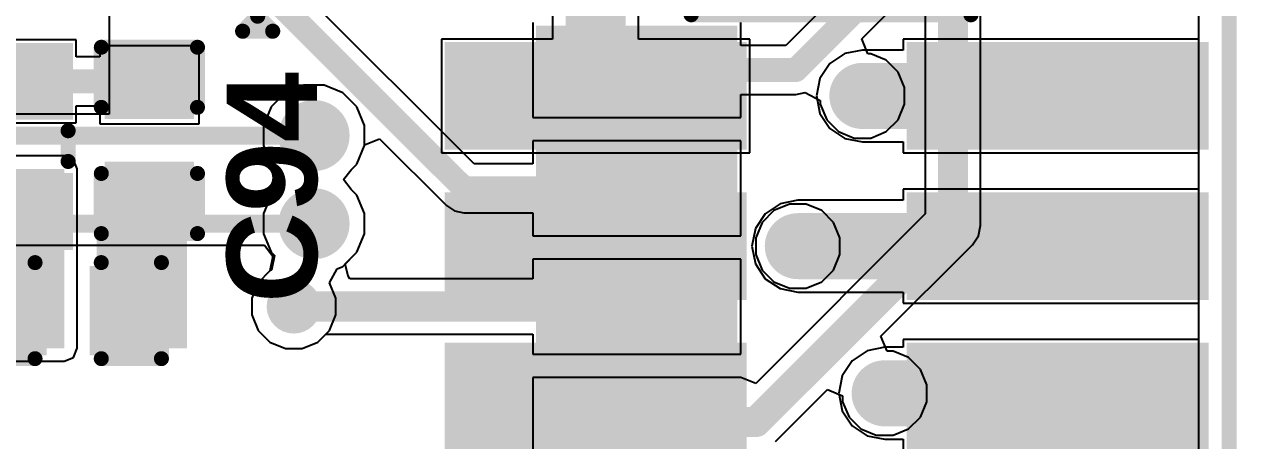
# Model space of a CAD drawing. Header units: millimetres. Extents: x -12 to 5428, y 0 to 5422.
# Drawn here: x 32.8 to 43.04, y 19.79 to 23.31 of the extents above; entities that cross this region are included whole.
import ezdxf

# ---------------------------------------------------------------- set-up
doc = ezdxf.new("R2010")
doc.units = ezdxf.units.MM
for name, color, linetype in [('BottomLayer', 5, 'Continuous'), ('BottomPaste', 16, 'Continuous'), ('BottomSolder', 6, 'Continuous'), ('Mechanical2', 216, 'Continuous'), ('TopLayer', 1, 'Continuous'), ('TopOverlay', 2, 'Continuous'), ('TopPaste', 8, 'Continuous'), ('TopSolder', 216, 'Continuous'), ('ViaHoleLayer', 16, 'Continuous')]:
    doc.layers.add(name, color=color, linetype=linetype)
doc.styles.add('Arial', font='arialbd.ttf', dxfattribs={"height": 0.2})

# ---------------------------------------------------------------- blocks, each defined once
blk = doc.blocks.new('SMD3225_4P_51')
at = {"layer": 'TopLayer'}
for points in [[(-1.8, 1.45), (-0.4, 1.45), (-0.4, 0.25), (-1.8, 0.25)], [(0.4, 1.45), (1.8, 1.45), (1.8, 0.25), (0.4, 0.25)], [(-1.8, -0.25), (-0.4, -0.25), (-0.4, -1.45), (-1.8, -1.45)], [(0.4, -0.25), (1.8, -0.25), (1.8, -1.45), (0.4, -1.45)]]:
    blk.add_hatch(color=1, dxfattribs=at).paths.add_polyline_path(points)
at = {"layer": 'TopPaste'}
for points in [[(-1.8, 1.45), (-0.4, 1.45), (-0.4, 0.25), (-1.8, 0.25)], [(0.4, 1.45), (1.8, 1.45), (1.8, 0.25), (0.4, 0.25)], [(-1.8, -0.25), (-0.4, -0.25), (-0.4, -1.45), (-1.8, -1.45)], [(0.4, -0.25), (1.8, -0.25), (1.8, -1.45), (0.4, -1.45)]]:
    blk.add_hatch(color=8, dxfattribs=at).paths.add_polyline_path(points)
at = {"layer": 'TopSolder'}
for points in [[(-1.875, 1.525), (-0.325, 1.525), (-0.325, 0.175), (-1.875, 0.175)], [(0.325, 1.525), (1.875, 1.525), (1.875, 0.175), (0.325, 0.175)], [(-1.875, -0.175), (-0.325, -0.175), (-0.325, -1.525), (-1.875, -1.525)], [(0.325, -0.175), (1.875, -0.175), (1.875, -1.525), (0.325, -1.525)]]:
    blk.add_hatch(color=216, dxfattribs=at).paths.add_polyline_path(points)
at = {"layer": 'TopOverlay', "const_width": 0.127}
for points in [[(-0.203, 1.295), (0.178, 1.295)], [(-1.651, 0.076), (-1.651, -0.102)], [(1.651, 0.076), (1.651, -0.102)], [(-2.083, -0.711), (-1.956, -0.838)], [(-2.083, -0.711), (-2.083, -0.965)], [(-1.956, -0.838), (-2.083, -0.965)], [(-0.203, -1.295), (0.178, -1.295)]]:
    blk.add_lwpolyline(points, dxfattribs=at)
at = {"layer": 'TopOverlay', "const_width": 0.0635}
for points in [[(-0.235, 1.295, 1), (-0.171, 1.295, 1)], [(0.146, 1.295, 1), (0.21, 1.295, 1)], [(-1.683, 0.076, 1), (-1.619, 0.076, 1)], [(1.619, 0.076, 1), (1.683, 0.076, 1)], [(-1.683, -0.102, 1), (-1.619, -0.102, 1)], [(1.619, -0.102, 1), (1.683, -0.102, 1)], [(-2.115, -0.711, 1), (-2.051, -0.711, 1)], [(-2.115, -0.711, 1), (-2.051, -0.711, 1)], [(-1.988, -0.838, 1), (-1.924, -0.838, 1)], [(-1.988, -0.838, 1), (-1.924, -0.838, 1)], [(-2.115, -0.965, 1), (-2.051, -0.965, 1)], [(-2.115, -0.965, 1), (-2.051, -0.965, 1)], [(-0.235, -1.295, 1), (-0.171, -1.295, 1)], [(0.146, -1.295, 1), (0.21, -1.295, 1)]]:
    blk.add_lwpolyline(points, format="xyb", close=True, dxfattribs=at)
blk = doc.blocks.new('SMD1610_2P_52')
at = {"layer": 'TopLayer'}
for points in [[(-0.8, 0.5), (-0.3, 0.5), (-0.3, -0.5), (-0.8, -0.5)], [(0.3, 0.5), (0.8, 0.5), (0.8, -0.5), (0.3, -0.5)]]:
    blk.add_hatch(color=1, dxfattribs=at).paths.add_polyline_path(points)
at = {"layer": 'TopPaste'}
for points in [[(-0.8, 0.5), (-0.3, 0.5), (-0.3, -0.5), (-0.8, -0.5)], [(0.3, 0.5), (0.8, 0.5), (0.8, -0.5), (0.3, -0.5)]]:
    blk.add_hatch(color=8, dxfattribs=at).paths.add_polyline_path(points)
at = {"layer": 'TopSolder'}
for points in [[(-0.875, 0.575), (-0.225, 0.575), (-0.225, -0.575), (-0.875, -0.575)], [(0.225, 0.575), (0.875, 0.575), (0.875, -0.575), (0.225, -0.575)]]:
    blk.add_hatch(color=216, dxfattribs=at).paths.add_polyline_path(points)
at = {"layer": 'TopOverlay', "const_width": 0.127}
for points in [[(-0.127, 0.533), (0.133, 0.533)], [(-0.127, -0.533), (0.133, -0.533)]]:
    blk.add_lwpolyline(points, dxfattribs=at)
at = {"layer": 'TopOverlay', "const_width": 0.0635}
for points in [[(-0.159, 0.533, 1), (-0.095, 0.533, 1)], [(0.101, 0.533, 1), (0.165, 0.533, 1)], [(-0.159, -0.533, 1), (-0.095, -0.533, 1)], [(0.101, -0.533, 1), (0.165, -0.533, 1)]]:
    blk.add_lwpolyline(points, format="xyb", close=True, dxfattribs=at)
blk = doc.blocks.new('SM10B_SRSS_TB_LF__SN__B_117')
at = {"layer": 'BottomLayer'}
for points in [[(-2.8, -1.163), (-2.2, -1.163), (-2.2, -2.713), (-2.8, -2.713)], [(-1.8, -1.163), (-1.2, -1.163), (-1.2, -2.713), (-1.8, -2.713)], [(-0.8, -1.163), (-0.2, -1.163), (-0.2, -2.713), (-0.8, -2.713)], [(0.2, -1.163), (0.8, -1.163), (0.8, -2.713), (0.2, -2.713)]]:
    blk.add_hatch(color=5, dxfattribs=at).paths.add_polyline_path(points)
at = {"layer": 'BottomPaste'}
for points in [[(-2.8, -1.163), (-2.2, -1.163), (-2.2, -2.713), (-2.8, -2.713)], [(-1.8, -1.163), (-1.2, -1.163), (-1.2, -2.713), (-1.8, -2.713)], [(-0.8, -1.163), (-0.2, -1.163), (-0.2, -2.713), (-0.8, -2.713)], [(0.2, -1.163), (0.8, -1.163), (0.8, -2.713), (0.2, -2.713)]]:
    blk.add_hatch(color=16, dxfattribs=at).paths.add_polyline_path(points)
at = {"layer": 'BottomSolder'}
for points in [[(-2.875, -1.088), (-2.125, -1.088), (-2.125, -2.788), (-2.875, -2.788)], [(-1.875, -1.088), (-1.125, -1.088), (-1.125, -2.788), (-1.875, -2.788)], [(-0.875, -1.088), (-0.125, -1.088), (-0.125, -2.788), (-0.875, -2.788)], [(0.125, -1.088), (0.875, -1.088), (0.875, -2.788), (0.125, -2.788)]]:
    blk.add_hatch(color=6, dxfattribs=at).paths.add_polyline_path(points)
blk = doc.blocks.new('20021121_00010C4LF__118')
at = {"layer": 'TopLayer'}
for points in [[(-2.92, 3.15), (-2.16, 3.15), (-2.16, 0.75), (-2.92, 0.75)], [(-1.65, 3.15), (-0.89, 3.15), (-0.89, 0.75), (-1.65, 0.75)], [(-0.38, 3.15), (0.38, 3.15), (0.38, 0.75), (-0.38, 0.75)], [(0.89, 3.15), (1.65, 3.15), (1.65, 0.75), (0.89, 0.75)], [(2.16, 3.15), (2.92, 3.15), (2.92, 0.75), (2.16, 0.75)], [(-2.92, -0.75), (-2.16, -0.75), (-2.16, -3.15), (-2.92, -3.15)], [(-1.65, -0.75), (-0.89, -0.75), (-0.89, -3.15), (-1.65, -3.15)], [(-0.38, -0.75), (0.38, -0.75), (0.38, -3.15), (-0.38, -3.15)], [(0.89, -0.75), (1.65, -0.75), (1.65, -3.15), (0.89, -3.15)], [(2.16, -0.75), (2.92, -0.75), (2.92, -3.15), (2.16, -3.15)]]:
    blk.add_hatch(color=1, dxfattribs=at).paths.add_polyline_path(points)
at = {"layer": 'TopPaste'}
for points in [[(-2.92, 3.15), (-2.16, 3.15), (-2.16, 0.75), (-2.92, 0.75)], [(-1.65, 3.15), (-0.89, 3.15), (-0.89, 0.75), (-1.65, 0.75)], [(-0.38, 3.15), (0.38, 3.15), (0.38, 0.75), (-0.38, 0.75)], [(0.89, 3.15), (1.65, 3.15), (1.65, 0.75), (0.89, 0.75)], [(2.16, 3.15), (2.92, 3.15), (2.92, 0.75), (2.16, 0.75)], [(-2.92, -0.75), (-2.16, -0.75), (-2.16, -3.15), (-2.92, -3.15)], [(-1.65, -0.75), (-0.89, -0.75), (-0.89, -3.15), (-1.65, -3.15)], [(-0.38, -0.75), (0.38, -0.75), (0.38, -3.15), (-0.38, -3.15)], [(0.89, -0.75), (1.65, -0.75), (1.65, -3.15), (0.89, -3.15)], [(2.16, -0.75), (2.92, -0.75), (2.92, -3.15), (2.16, -3.15)]]:
    blk.add_hatch(color=8, dxfattribs=at).paths.add_polyline_path(points)
at = {"layer": 'TopSolder'}
for points in [[(-2.995, 3.225), (-2.085, 3.225), (-2.085, 0.675), (-2.995, 0.675)], [(-1.725, 3.225), (-0.815, 3.225), (-0.815, 0.675), (-1.725, 0.675)], [(-0.455, 3.225), (0.455, 3.225), (0.455, 0.675), (-0.455, 0.675)], [(0.815, 3.225), (1.725, 3.225), (1.725, 0.675), (0.815, 0.675)], [(2.085, 3.225), (2.995, 3.225), (2.995, 0.675), (2.085, 0.675)], [(-2.995, -0.675), (-2.085, -0.675), (-2.085, -3.225), (-2.995, -3.225)], [(-1.725, -0.675), (-0.815, -0.675), (-0.815, -3.225), (-1.725, -3.225)], [(-0.455, -0.675), (0.455, -0.675), (0.455, -3.225), (-0.455, -3.225)], [(0.815, -0.675), (1.725, -0.675), (1.725, -3.225), (0.815, -3.225)], [(2.085, -0.675), (2.995, -0.675), (2.995, -3.225), (2.085, -3.225)]]:
    blk.add_hatch(color=216, dxfattribs=at).paths.add_polyline_path(points)
at = {"layer": 'TopOverlay', "const_width": 0.127}
for points in [[(-3.226, -1.143), (-3.226, 1.219)], [(3.226, -1.143), (3.226, 1.219)]]:
    blk.add_lwpolyline(points, dxfattribs=at)
at = {"layer": 'TopOverlay'}
for points, const_width in [([(-3.258, 1.219, 1), (-3.194, 1.219, 1)], 0.0635), ([(3.194, 1.219, 1), (3.258, 1.219, 1)], 0.0635), ([(-3.258, -1.143, 1), (-3.194, -1.143, 1)], 0.0635), ([(3.194, -1.143, 1), (3.258, -1.143, 1)], 0.0635), ([(-3.175, -1.956, 1), (-3.429, -1.956, 1)], 0.254), ([(-3.493, -1.956, 1), (-3.365, -1.956, 1)], 0.127), ([(-3.239, -1.956, 1), (-3.111, -1.956, 1)], 0.127)]:
    blk.add_lwpolyline(points, format="xyb", close=True, dxfattribs=dict(at, const_width=const_width))
blk = doc.blocks.new('C___0402_136')
at = {"layer": 'TopLayer'}
for points in [[(-0.698, -0.318), (-0.698, 0.317), (-0.241, 0.317), (-0.241, -0.318)], [(0.241, -0.318), (0.241, 0.317), (0.699, 0.317), (0.699, -0.318)]]:
    blk.add_hatch(color=1, dxfattribs=at).paths.add_polyline_path(points)
at = {"layer": 'TopPaste'}
for points in [[(-0.698, -0.318), (-0.698, 0.317), (-0.241, 0.317), (-0.241, -0.318)], [(0.241, -0.318), (0.241, 0.317), (0.699, 0.317), (0.699, -0.318)]]:
    blk.add_hatch(color=8, dxfattribs=at).paths.add_polyline_path(points)
at = {"layer": 'TopSolder'}
for points in [[(-0.758, -0.378), (-0.758, 0.377), (-0.181, 0.377), (-0.181, -0.378)], [(0.181, -0.378), (0.181, 0.377), (0.759, 0.377), (0.759, -0.378)]]:
    blk.add_hatch(color=216, dxfattribs=at).paths.add_polyline_path(points)
at = {"layer": 'TopOverlay', "const_width": 0.127}
for points in [[(-0.279, 0.406), (-0.787, 0.406)], [(-0.787, -0.406), (-0.787, 0.406)], [(0.787, 0.406), (0.279, 0.406)], [(0.787, -0.406), (0.787, 0.406)], [(-0.279, -0.406), (-0.787, -0.406)], [(0.787, -0.406), (0.279, -0.406)]]:
    blk.add_lwpolyline(points, dxfattribs=at)
at = {"layer": 'TopOverlay', "const_width": 0.0635}
for points in [[(-0.819, 0.406, 1), (-0.756, 0.406, 1)], [(-0.819, 0.406, 1), (-0.756, 0.406, 1)], [(-0.311, 0.406, 1), (-0.248, 0.406, 1)], [(0.248, 0.406, 1), (0.311, 0.406, 1)], [(0.756, 0.406, 1), (0.819, 0.406, 1)], [(0.756, 0.406, 1), (0.819, 0.406, 1)], [(-0.819, -0.406, 1), (-0.756, -0.406, 1)], [(-0.819, -0.406, 1), (-0.756, -0.406, 1)], [(-0.311, -0.406, 1), (-0.248, -0.406, 1)], [(0.248, -0.406, 1), (0.311, -0.406, 1)], [(0.756, -0.406, 1), (0.819, -0.406, 1)], [(0.756, -0.406, 1), (0.819, -0.406, 1)]]:
    blk.add_lwpolyline(points, format="xyb", close=True, dxfattribs=at)
blk = doc.blocks.new('C___0402_137')
at = {"layer": 'TopLayer'}
for points in [[(-0.699, -0.317), (-0.699, 0.318), (-0.241, 0.318), (-0.241, -0.317)], [(0.241, -0.317), (0.241, 0.318), (0.698, 0.318), (0.698, -0.317)]]:
    blk.add_hatch(color=1, dxfattribs=at).paths.add_polyline_path(points)
at = {"layer": 'TopPaste'}
for points in [[(-0.699, -0.317), (-0.699, 0.318), (-0.241, 0.318), (-0.241, -0.317)], [(0.241, -0.317), (0.241, 0.318), (0.698, 0.318), (0.698, -0.317)]]:
    blk.add_hatch(color=8, dxfattribs=at).paths.add_polyline_path(points)
at = {"layer": 'TopSolder'}
for points in [[(-0.759, -0.377), (-0.759, 0.378), (-0.181, 0.378), (-0.181, -0.377)], [(0.181, -0.377), (0.181, 0.378), (0.758, 0.378), (0.758, -0.377)]]:
    blk.add_hatch(color=216, dxfattribs=at).paths.add_polyline_path(points)
at = {"layer": 'TopOverlay', "const_width": 0.127}
for points in [[(-0.787, 0.406), (-0.279, 0.406)], [(-0.787, -0.406), (-0.787, 0.406)], [(0.279, 0.406), (0.787, 0.406)], [(0.787, -0.406), (0.787, 0.406)], [(-0.787, -0.406), (-0.279, -0.406)], [(0.279, -0.406), (0.787, -0.406)]]:
    blk.add_lwpolyline(points, dxfattribs=at)
at = {"layer": 'TopOverlay', "const_width": 0.0635}
for points in [[(-0.819, 0.406, 1), (-0.756, 0.406, 1)], [(-0.819, 0.406, 1), (-0.756, 0.406, 1)], [(-0.311, 0.406, 1), (-0.248, 0.406, 1)], [(0.248, 0.406, 1), (0.311, 0.406, 1)], [(0.756, 0.406, 1), (0.819, 0.406, 1)], [(0.756, 0.406, 1), (0.819, 0.406, 1)], [(-0.819, -0.406, 1), (-0.756, -0.406, 1)], [(-0.819, -0.406, 1), (-0.756, -0.406, 1)], [(-0.311, -0.406, 1), (-0.248, -0.406, 1)], [(0.248, -0.406, 1), (0.311, -0.406, 1)], [(0.756, -0.406, 1), (0.819, -0.406, 1)], [(0.756, -0.406, 1), (0.819, -0.406, 1)]]:
    blk.add_lwpolyline(points, format="xyb", close=True, dxfattribs=at)

msp = doc.modelspace()

# ---------------------------------------------------------------- hatches: boundary and pattern name
at = {"layer": 'BottomLayer'}
h = msp.add_hatch(color=5, dxfattribs=at)
edge = h.paths.add_edge_path()
edge.add_arc((39.878, 22.704), 0.229, 0, 360)
h = msp.add_hatch(color=5, dxfattribs=at)
edge = h.paths.add_edge_path()
edge.add_arc((35.248, 22.369), 0.3, 0, 360)
h = msp.add_hatch(color=5, dxfattribs=at)
edge = h.paths.add_edge_path()
edge.add_arc((35.248, 21.624), 0.3, 0, 360)
h = msp.add_hatch(color=5, dxfattribs=at)
edge = h.paths.add_edge_path()
edge.add_arc((39.333, 21.434), 0.229, 0, 360)
h = msp.add_hatch(color=5, dxfattribs=at)
edge = h.paths.add_edge_path()
edge.add_arc((35.077, 20.924), 0.229, 0, 360)
h = msp.add_hatch(color=5, dxfattribs=at)
edge = h.paths.add_edge_path()
edge.add_arc((40.066, 20.19), 0.229, 0, 360)
at = {"layer": 'TopLayer'}
h = msp.add_hatch(color=1, dxfattribs=at)
edge = h.paths.add_edge_path()
edge.add_arc((39.878, 22.704), 0.229, 0, 360)
h = msp.add_hatch(color=1, dxfattribs=at)
edge = h.paths.add_edge_path()
edge.add_arc((35.248, 22.369), 0.3, 0, 360)
for points in [[(32.107, 20.571), (33.139, 20.571), (33.139, 22.087), (32.107, 22.087)], [(33.414, 20.571), (34.176, 20.571), (34.176, 22.087), (33.414, 22.087)]]:
    msp.add_hatch(color=1, dxfattribs=at).paths.add_polyline_path(points)
h = msp.add_hatch(color=1, dxfattribs=at)
edge = h.paths.add_edge_path()
edge.add_arc((35.248, 21.624), 0.3, 0, 360)
h = msp.add_hatch(color=1, dxfattribs=at)
edge = h.paths.add_edge_path()
edge.add_arc((39.333, 21.434), 0.229, 0, 360)
h = msp.add_hatch(color=1, dxfattribs=at)
edge = h.paths.add_edge_path()
edge.add_arc((35.077, 20.924), 0.229, 0, 360)
h = msp.add_hatch(color=1, dxfattribs=at)
edge = h.paths.add_edge_path()
edge.add_arc((40.066, 20.19), 0.229, 0, 360)
at = {"layer": 'ViaHoleLayer'}
h = msp.add_hatch(color=16, dxfattribs=at)
edge = h.paths.add_edge_path()
edge.add_arc((39.878, 22.704), 0.102, 0, 360)
h = msp.add_hatch(color=16, dxfattribs=at)
edge = h.paths.add_edge_path()
edge.add_arc((35.248, 22.369), 0.15, 0, 360)
h = msp.add_hatch(color=16, dxfattribs=at)
edge = h.paths.add_edge_path()
edge.add_arc((35.248, 21.624), 0.15, 0, 360)
h = msp.add_hatch(color=16, dxfattribs=at)
edge = h.paths.add_edge_path()
edge.add_arc((39.333, 21.434), 0.102, 0, 360)
h = msp.add_hatch(color=16, dxfattribs=at)
edge = h.paths.add_edge_path()
edge.add_arc((35.077, 20.924), 0.102, 0, 360)
h = msp.add_hatch(color=16, dxfattribs=at)
edge = h.paths.add_edge_path()
edge.add_arc((40.066, 20.19), 0.102, 0, 360)

# ---------------------------------------------------------------- linework, layer by layer
at = {"layer": 'BottomLayer'}
for p, q in [((42.716, 32.14), (42.716, 7)), ((33.517, 29.883), (33.517, 22.551)), ((40.875, 21.61), (40.875, 28.178)), ((36.599, 22.131), (34.421, 24.309)), ((39.952, 23.853), (39.23, 23.131)), ((39.872, 23.186), (40.281, 23.596)), ((40.408, 23.548), (40.408, 21.706)), ((37.096, 23.325), (37.096, 22.522)), ((38.85, 23.131), (38.85, 23.325)), ((39.924, 23.059), (39.872, 23.186)), ((39.23, 23.131), (38.85, 23.131)), ((39.949, 23.059), (39.924, 23.059)), ((40.079, 23.005), (39.949, 23.059)), ((40.179, 22.905), (40.079, 23.005)), ((40.234, 22.775), (40.179, 22.905)), ((39.316, 22.717), (39.395, 22.732)), ((39.395, 22.732), (39.395, 22.732)), ((39.395, 22.732), (39.522, 22.665)), ((40.234, 22.633), (40.234, 22.775)), ((38.85, 22.522), (38.85, 22.717)), ((38.85, 22.717), (39.316, 22.717)), ((39.316, 22.717), (39.316, 22.717)), ((39.522, 22.665), (39.522, 22.633)), ((39.522, 22.633), (39.577, 22.502)), ((40.179, 22.502), (40.234, 22.633)), ((33.517, 22.551), (31.712, 22.551)), ((37.096, 22.522), (38.85, 22.522)), ((39.577, 22.502), (39.677, 22.402)), ((40.079, 22.402), (40.179, 22.502)), ((35.675, 22.29), (35.802, 22.342)), ((35.802, 22.342), (36.367, 21.777)), ((38.85, 22.325), (37.096, 22.325)), ((37.096, 22.325), (37.096, 22.131)), ((38.85, 21.522), (38.85, 22.325)), ((39.677, 22.402), (39.807, 22.348)), ((39.807, 22.348), (39.949, 22.348)), ((39.949, 22.348), (40.079, 22.402)), ((35.61, 22.127), (35.675, 22.284)), ((35.675, 22.284), (35.675, 22.29)), ((35.562, 22.079), (35.61, 22.127)), ((37.096, 22.131), (36.599, 22.131)), ((35.498, 21.997), (35.562, 22.079)), ((35.562, 21.914), (35.498, 21.997)), ((35.61, 21.866), (35.562, 21.914)), ((35.675, 21.709), (35.61, 21.866)), ((35.675, 21.539), (35.675, 21.709)), ((36.367, 21.777), (36.367, 21.777)), ((36.367, 21.777), (36.434, 21.732)), ((36.434, 21.732), (36.513, 21.717)), ((36.513, 21.717), (37.096, 21.717)), ((37.096, 21.717), (37.096, 21.522)), ((40.408, 21.706), (38.977, 20.274)), ((39.131, 21.735), (39.031, 21.635)), ((39.262, 21.789), (39.131, 21.735)), ((39.403, 21.789), (39.262, 21.789)), ((39.534, 21.735), (39.403, 21.789)), ((39.634, 21.635), (39.534, 21.735)), ((39.031, 21.635), (38.977, 21.505)), ((39.688, 21.505), (39.634, 21.635)), ((40.857, 21.521), (40.875, 21.61)), ((35.61, 21.382), (35.675, 21.539)), ((37.096, 21.522), (38.85, 21.522)), ((38.977, 21.505), (38.977, 21.363)), ((39.688, 21.363), (39.688, 21.505)), ((40.806, 21.445), (40.857, 21.521)), ((31.4, 21.443), (34.83, 21.443)), ((34.83, 21.443), (34.9, 21.348)), ((40.034, 20.673), (40.806, 21.445)), ((34.9, 21.348), (34.876, 21.225)), ((35.512, 21.284), (35.61, 21.382)), ((38.85, 21.325), (37.096, 21.325)), ((37.096, 21.325), (37.096, 21.157)), ((38.85, 20.522), (38.85, 21.325)), ((38.977, 21.363), (39.031, 21.232)), ((39.634, 21.232), (39.688, 21.363)), ((34.876, 21.225), (34.776, 21.125)), ((35.537, 21.18), (35.512, 21.284)), ((39.031, 21.232), (39.131, 21.132)), ((39.534, 21.132), (39.634, 21.232)), ((34.776, 21.125), (34.722, 20.995)), ((35.551, 21.157), (35.537, 21.18)), ((37.096, 21.157), (35.551, 21.157)), ((39.131, 21.132), (39.262, 21.078)), ((39.403, 21.078), (39.534, 21.132)), ((34.722, 20.995), (34.722, 20.853)), ((39.262, 21.078), (39.403, 21.078)), ((34.722, 20.853), (34.776, 20.722)), ((34.776, 20.722), (34.876, 20.622)), ((35.279, 20.622), (35.347, 20.691)), ((35.347, 20.691), (37.096, 20.691)), ((37.096, 20.691), (37.096, 20.522)), ((34.876, 20.622), (35.007, 20.568)), ((35.148, 20.568), (35.279, 20.622)), ((40.087, 20.546), (40.034, 20.673)), ((35.007, 20.568), (35.148, 20.568)), ((37.096, 20.522), (38.85, 20.522)), ((40.137, 20.546), (40.087, 20.546)), ((40.267, 20.492), (40.137, 20.546)), ((40.367, 20.392), (40.267, 20.492)), ((40.422, 20.261), (40.367, 20.392)), ((38.85, 20.325), (37.096, 20.325)), ((37.096, 20.325), (37.096, 19.522)), ((38.977, 20.274), (38.85, 20.325)), ((38.85, 20.325), (38.85, 20.325)), ((39.145, 19.784), (39.583, 20.222)), ((39.583, 20.222), (39.71, 20.169)), ((39.71, 20.169), (39.71, 20.119)), ((40.422, 20.119), (40.422, 20.261)), ((39.71, 20.119), (39.765, 19.989)), ((40.367, 19.989), (40.422, 20.119)), ((39.765, 19.989), (39.865, 19.889)), ((40.267, 19.889), (40.367, 19.989)), ((39.865, 19.889), (39.995, 19.835)), ((40.137, 19.835), (40.267, 19.889)), ((39.995, 19.835), (40.137, 19.835))]:
    msp.add_line(p, q, dxfattribs=at)
for points, const_width in [([(40.642, 21.61), (40.642, 28.423)], 0.254), ([(34.214, 24.223), (36.513, 21.924)], 0.203), ([(39.316, 22.924), (40.159, 23.767)], 0.203), ([(37.973, 22.924), (39.316, 22.924)], 0.203), ([(31.712, 22.369), (35.248, 22.369)], 0.152), ([(36.513, 21.924), (37.973, 21.924)], 0.203), ([(38.98, 19.948), (40.642, 21.61)], 0.254), ([(31.325, 21.624), (35.248, 21.624)], 0.152), ([(35.077, 20.924), (37.973, 20.924)], 0.254), ([(37.973, 19.924), (37.998, 19.948)], 0.254), ([(37.998, 19.948), (38.98, 19.948)], 0.254)]:
    msp.add_lwpolyline(points, dxfattribs=dict(at, const_width=const_width))
for points, const_width in [([(37.922, 22.924, 1), (38.024, 22.924, 1)], 0.102), ([(39.265, 22.924, 1), (39.367, 22.924, 1)], 0.102), ([(39.265, 22.924, 1), (39.367, 22.924, 1)], 0.102), ([(35.21, 22.369, 1), (35.286, 22.369, 1)], 0.0762), ([(36.462, 21.924, 1), (36.564, 21.924, 1)], 0.102), ([(36.462, 21.924, 1), (36.564, 21.924, 1)], 0.102), ([(37.922, 21.924, 1), (38.024, 21.924, 1)], 0.102), ([(40.578, 21.61, 1), (40.705, 21.61, 1)], 0.127), ([(40.578, 21.61, 1), (40.705, 21.61, 1)], 0.127), ([(35.21, 21.624, 1), (35.286, 21.624, 1)], 0.0762), ([(35.014, 20.924, 1), (35.141, 20.924, 1)], 0.127), ([(37.909, 20.924, 1), (38.036, 20.924, 1)], 0.127), ([(37.934, 19.948, 1), (38.061, 19.948, 1)], 0.127), ([(37.934, 19.948, 1), (38.061, 19.948, 1)], 0.127), ([(38.917, 19.948, 1), (39.044, 19.948, 1)], 0.127), ([(38.917, 19.948, 1), (39.044, 19.948, 1)], 0.127), ([(37.909, 19.924, 1), (38.036, 19.924, 1)], 0.127)]:
    msp.add_lwpolyline(points, format="xyb", close=True, dxfattribs=dict(at, const_width=const_width))
at = {"layer": 'Mechanical2', "const_width": 0.127}
msp.add_lwpolyline([(42.975, 7), (42.975, 33)], dxfattribs=at)
at = {"layer": 'TopLayer'}
for p, q in [((42.716, 25.714), (42.716, 23.185)), ((37.262, 23.576), (37.262, 23.185)), ((37.987, 23.185), (37.987, 23.425)), ((33.241, 23.179), (32.037, 23.179)), ((33.241, 23.035), (33.241, 23.179)), ((37.262, 23.185), (36.323, 23.185)), ((36.323, 23.185), (36.323, 22.222)), ((38.926, 23.185), (37.987, 23.185)), ((38.926, 22.222), (38.926, 23.185)), ((42.716, 23.185), (40.223, 23.185)), ((40.223, 23.185), (40.223, 23.092)), ((33.439, 23.035), (33.241, 23.035)), ((34.277, 23.128), (33.439, 23.128)), ((33.439, 23.128), (33.439, 23.035)), ((34.277, 22.468), (34.277, 23.128)), ((39.729, 23.063), (39.603, 22.978)), ((39.878, 23.092), (39.729, 23.063)), ((40.223, 23.092), (39.878, 23.092)), ((39.603, 22.978), (39.519, 22.852)), ((39.519, 22.852), (39.49, 22.704)), ((35.006, 22.731), (34.886, 22.611)), ((35.163, 22.796), (35.006, 22.731)), ((35.333, 22.796), (35.163, 22.796)), ((35.49, 22.731), (35.333, 22.796)), ((35.61, 22.611), (35.49, 22.731)), ((39.49, 22.704), (39.519, 22.555)), ((33.241, 22.476), (33.241, 22.62)), ((33.241, 22.62), (33.439, 22.62)), ((33.439, 22.62), (33.439, 22.468)), ((34.886, 22.611), (34.821, 22.454)), ((35.675, 22.454), (35.61, 22.611)), ((39.519, 22.555), (39.603, 22.429)), ((32.037, 22.476), (33.241, 22.476)), ((33.439, 22.468), (34.277, 22.468)), ((34.821, 22.454), (34.821, 22.284)), ((35.675, 22.284), (35.675, 22.454)), ((39.603, 22.429), (39.729, 22.345)), ((39.729, 22.345), (39.878, 22.315)), ((34.821, 22.284), (34.886, 22.127)), ((35.61, 22.127), (35.675, 22.284)), ((36.323, 22.222), (38.926, 22.222)), ((39.878, 22.315), (40.223, 22.315)), ((40.223, 22.315), (40.223, 22.222)), ((40.223, 22.222), (42.716, 22.222)), ((42.716, 22.222), (42.716, 21.915)), ((33.139, 22.197), (32.107, 22.197)), ((33.217, 22.165), (33.139, 22.197)), ((33.249, 22.087), (33.217, 22.165)), ((34.886, 22.127), (34.934, 22.079)), ((35.562, 22.079), (35.61, 22.127)), ((33.249, 20.571), (33.249, 22.087)), ((34.934, 22.079), (34.998, 21.997)), ((35.498, 21.997), (35.562, 22.079)), ((34.934, 21.914), (34.886, 21.866)), ((34.998, 21.997), (34.934, 21.914)), ((35.562, 21.914), (35.498, 21.997)), ((35.61, 21.866), (35.562, 21.914)), ((42.716, 21.915), (40.223, 21.915)), ((40.223, 21.915), (40.223, 21.822)), ((34.886, 21.866), (34.821, 21.709)), ((35.675, 21.709), (35.61, 21.866)), ((39.333, 21.822), (39.184, 21.793)), ((40.223, 21.822), (39.333, 21.822)), ((34.821, 21.709), (34.821, 21.539)), ((35.675, 21.539), (35.675, 21.709)), ((39.058, 21.708), (38.974, 21.582)), ((39.184, 21.793), (39.058, 21.708)), ((34.821, 21.539), (34.886, 21.382)), ((35.61, 21.382), (35.675, 21.539)), ((38.974, 21.582), (38.944, 21.434)), ((38.944, 21.434), (38.974, 21.285)), ((34.886, 21.382), (34.913, 21.355)), ((34.913, 21.355), (34.888, 21.23)), ((35.49, 21.262), (35.61, 21.382)), ((34.876, 21.225), (34.776, 21.125)), ((34.888, 21.23), (34.876, 21.225)), ((35.379, 21.125), (35.442, 21.242)), ((35.442, 21.242), (35.49, 21.262)), ((38.974, 21.285), (39.058, 21.159)), ((34.776, 21.125), (34.722, 20.995)), ((35.433, 20.995), (35.379, 21.125)), ((39.058, 21.159), (39.184, 21.075)), ((34.722, 20.995), (34.722, 20.853)), ((35.433, 20.853), (35.433, 20.995)), ((39.184, 21.075), (39.333, 21.045)), ((39.333, 21.045), (40.223, 21.045)), ((40.223, 21.045), (40.223, 20.952)), ((40.223, 20.952), (42.716, 20.952)), ((42.716, 20.952), (42.716, 20.645)), ((34.722, 20.853), (34.776, 20.722)), ((35.379, 20.722), (35.433, 20.853)), ((34.776, 20.722), (34.876, 20.622)), ((35.279, 20.622), (35.379, 20.722)), ((34.876, 20.622), (35.007, 20.568)), ((35.148, 20.568), (35.279, 20.622)), ((40.066, 20.579), (39.917, 20.549)), ((40.223, 20.579), (40.066, 20.579)), ((42.716, 20.645), (40.223, 20.645)), ((40.223, 20.645), (40.223, 20.579)), ((33.139, 20.462), (33.217, 20.494)), ((33.217, 20.494), (33.249, 20.571)), ((35.007, 20.568), (35.148, 20.568)), ((39.917, 20.549), (39.791, 20.465)), ((32.107, 20.462), (33.139, 20.462)), ((39.791, 20.465), (39.707, 20.339)), ((39.707, 20.339), (39.678, 20.19)), ((39.678, 20.19), (39.707, 20.042)), ((39.707, 20.042), (39.791, 19.916)), ((39.791, 19.916), (39.917, 19.831)), ((39.917, 19.831), (40.066, 19.802)), ((40.066, 19.802), (40.223, 19.802)), ((40.223, 19.802), (40.223, 19.682))]:
    msp.add_line(p, q, dxfattribs=at)
for points, const_width in [([(37.625, 22.704), (37.625, 23.576)], 0.508), ([(39.878, 22.704), (41.525, 22.704)], 0.559), ([(32.639, 22.827), (33.858, 22.827)], 0.203), ([(33.858, 22.798), (33.858, 22.827)], 0.203), ([(39.333, 21.434), (41.525, 21.434)], 0.559), ([(40.066, 20.19), (41.498, 20.19)], 0.559), ([(41.498, 20.19), (41.525, 20.164)], 0.559)]:
    msp.add_lwpolyline(points, dxfattribs=dict(at, const_width=const_width))
for points, const_width in [([(37.498, 22.704, 1), (37.752, 22.704, 1)], 0.254), ([(39.738, 22.704, 1), (40.018, 22.704, 1)], 0.279), ([(41.385, 22.704, 1), (41.664, 22.704, 1)], 0.279), ([(33.807, 22.827, 1), (33.909, 22.827, 1)], 0.102), ([(33.807, 22.827, 1), (33.909, 22.827, 1)], 0.102), ([(33.807, 22.798, 1), (33.909, 22.798, 1)], 0.102), ([(39.193, 21.434, 1), (39.472, 21.434, 1)], 0.279), ([(41.385, 21.434, 1), (41.664, 21.434, 1)], 0.279), ([(39.926, 20.19, 1), (40.206, 20.19, 1)], 0.279), ([(41.359, 20.19, 1), (41.638, 20.19, 1)], 0.279), ([(41.359, 20.19, 1), (41.638, 20.19, 1)], 0.279), ([(41.385, 20.164, 1), (41.664, 20.164, 1)], 0.279)]:
    msp.add_lwpolyline(points, format="xyb", close=True, dxfattribs=dict(at, const_width=const_width))

# ---------------------------------------------------------------- block references
for name, p, rotation in [('SMD3225_4P_51', (33.934, 25.334), 90), ('SM10B_SRSS_TB_LF__SN__B_117', (39.911, 20.424), 270), ('20021121_00010C4LF__118', (39.575, 20.164), 270), ('SMD1610_2P_52', (32.639, 22.277), 90), ('C___0402_136', (33.858, 22.328), 270)]:
    msp.add_blockref(name, p, dxfattribs=dict(rotation=rotation))
msp.add_blockref('C___0402_137', (33.172, 20.889))

# ---------------------------------------------------------------- texts
at = {"layer": 'TopOverlay', "style": 'Arial'}
msp.add_text('C94', height=0.762, rotation=90, dxfattribs=at).set_placement((35.273, 20.953))

doc.saveas('drawing.dxf')
